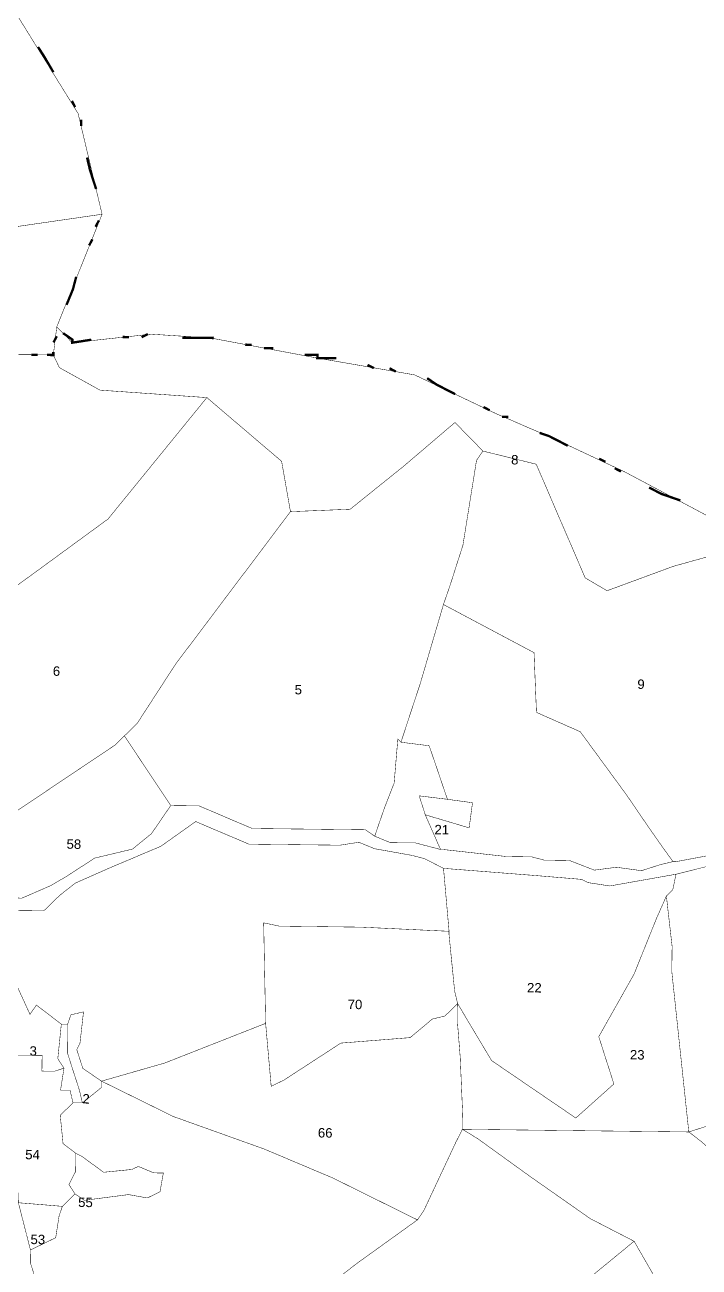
# Model space of a CAD drawing. Header units: metres. Extents: x 301380 to 306099, y 1982558 to 1991216.
# Drawn here: x 302938 to 303798, y 1983544 to 1985131 of the extents above; entities that cross this region are included whole.
import ezdxf

# ---------------------------------------------------------------- set-up
doc = ezdxf.new("R2010")
doc.units = ezdxf.units.M
for name, color, linetype in [('SURVEY NO.', 7, 'Continuous'), ('SURVEY PLOT BOUNDARY', 35, 'Continuous'), ('VILLAGE BOUNDARY', 212, 'Continuous')]:
    doc.layers.add(name, color=color, linetype=linetype)
doc.styles.add('PDF Arial', font='arial.ttf')

# ---------------------------------------------------------------- blocks, each defined once
blk = doc.blocks.new('THTU')
at = {"layer": 'SURVEY PLOT BOUNDARY', "lineweight": 18, "const_width": 0.602}
for points in [[(302875.2, 1985544.6), (302904.7, 1985315.6), (302922.8, 1985150.9), (303005.5, 1985017.5), (303036.1, 1984888.8), (302831.2, 1984859.1), (302782.8, 1985180.6), (302821.5, 1985408.8), (302815.1, 1985549.3)], [(302973.9, 1984709), (302981.7, 1984692.8), (303033.5, 1984664.1), (303169.8, 1984654.6), (303043.7, 1984499.5), (302946.6, 1984428.4), (302853.6, 1984361.3), (302760.5, 1984294.2), (302697.3, 1984375.1), (302646.2, 1984468), (302611, 1984548.7), (302595.4, 1984584.9), (302603.4, 1984584.9), (302716.4, 1984639.7), (302825.3, 1984694.6), (302841.4, 1984702.5), (302853.5, 1984706.3), (302861.6, 1984710.3)], [(303276.5, 1984508.9), (303129.8, 1984314), (303080.8, 1984238.3), (303064.6, 1984222.5), (303052.4, 1984210.6), (302923, 1984123.8), (302849.9, 1984048.4), (302833.7, 1984032.5), (302794.6, 1984121.3), (302760.5, 1984294.2), (302853.6, 1984361.3), (302946.6, 1984428.4), (303043.7, 1984499.5), (303169.8, 1984654.6), (303265.2, 1984573.2)], [(303522.1, 1984586.3), (303513.9, 1984574.4), (303496.6, 1984466.2), (303480, 1984414.3), (303471.7, 1984390.3), (303442.4, 1984290.3), (303417.5, 1984214.4), (303413.5, 1984218.4), (303408.8, 1984162.3), (303396.4, 1984130.4), (303384, 1984094.4), (303372.1, 1984102.6), (303227.7, 1984104.2), (303159.8, 1984133.1), (303123.7, 1984133.5), (303064.6, 1984222.5), (303080.8, 1984238.3), (303129.8, 1984314), (303276.5, 1984508.9), (303352.7, 1984512), (303421.5, 1984567.4), (303486.4, 1984622.8)], [(303861.6, 1984466), (303861.4, 1984442), (303871.3, 1984261.3), (303890.6, 1984196.9), (303929.8, 1984116.2), (303901.5, 1984092.4), (303849.1, 1984077), (303768.7, 1984061.9), (303764.7, 1984061.9), (303752.9, 1984078.1), (303733.1, 1984106.4), (303705.5, 1984146.9), (303646.3, 1984227.8), (303590.4, 1984252.5), (303587.3, 1984328.8), (303471.7, 1984390.3), (303480, 1984414.3), (303496.6, 1984466.2), (303513.9, 1984574.4), (303522.1, 1984586.3), (303590.1, 1984569.5), (303652.6, 1984424.3), (303680.5, 1984407.9), (303765.1, 1984439.1)], [(303764.7, 1984061.9), (303748.6, 1984058.1), (303724.5, 1984050.3), (303692.4, 1984054.7), (303664.3, 1984051), (303632.4, 1984063.4), (303600.3, 1984063.8), (303584.3, 1984068), (303552.2, 1984068.4), (303472.1, 1984077.3), (303468, 1984077.4), (303448.5, 1984121.7), (303504.5, 1984105), (303508.8, 1984137.1), (303476.8, 1984141.5), (303453.5, 1984209.9), (303417.5, 1984214.4), (303442.4, 1984290.3), (303471.7, 1984390.3), (303587.3, 1984328.8), (303590.4, 1984252.5), (303646.3, 1984227.8), (303705.5, 1984146.9), (303733.1, 1984106.4), (303752.9, 1984078.1)], [(303123.7, 1984133.5), (303099.2, 1984097.7), (303074.9, 1984077.9), (303026.7, 1984066.4), (302990.3, 1984042.8), (302970.1, 1984031), (302933.8, 1984015.3), (302901.7, 1984015.7), (302833.7, 1984032.5), (302849.9, 1984048.4), (302923, 1984123.8), (303052.4, 1984210.6), (303064.6, 1984222.5)], [(303417.5, 1984214.4), (303453.5, 1984209.9), (303476.8, 1984141.5), (303440.8, 1984145.9), (303448.5, 1984121.7), (303468, 1984077.4), (303436, 1984085.8), (303404, 1984086.1), (303384, 1984094.4), (303396.4, 1984130.4), (303408.8, 1984162.3), (303413.5, 1984218.4)], [(303476.8, 1984141.5), (303508.8, 1984137.1), (303504.5, 1984105), (303448.5, 1984121.7), (303440.8, 1984145.9)], [(304192.2, 1983912.6), (304168, 1983900.8), (304079.3, 1983861.7), (303986.5, 1983810.6), (303889.6, 1983763.6), (303809, 1983724.4), (303784.8, 1983716.6), (303763.1, 1983921.5), (303763.5, 1983953.6), (303756.2, 1984017.9), (303764.3, 1984025.8), (303768.5, 1984045.8), (303845, 1984065), (303849.1, 1984077), (303901.5, 1984092.4), (303941.6, 1984096), (304009.2, 1984047.1), (304100.7, 1983981.8)], [(303768.5, 1984045.8), (303764.3, 1984025.8), (303756.2, 1984017.9), (303743.8, 1983989.9), (303714.9, 1983918.1), (303669.9, 1983838.3), (303689.2, 1983777.9), (303640.6, 1983734.4), (303533.1, 1983807.8), (303489.8, 1983880.5), (303486, 1983896.6), (303478.8, 1983968.9), (303478.9, 1983972.9), (303471.8, 1984053.3), (303592, 1984043.9), (303648.1, 1984039.2), (303656.1, 1984035.1), (303684.1, 1984030.8)], [(303784.8, 1983716.6), (303496, 1983720), (303496.2, 1983740), (303493.1, 1983812.3), (303489.6, 1983856.5), (303489.8, 1983880.5), (303533.1, 1983807.8), (303640.6, 1983734.4), (303689.2, 1983777.9), (303669.9, 1983838.3), (303714.9, 1983918.1), (303743.8, 1983989.9), (303756.2, 1984017.9), (303763.5, 1983953.6), (303763.1, 1983921.5)], [(303478.9, 1983972.9), (303478.8, 1983968.9), (303486, 1983896.6), (303489.8, 1983880.5), (303473.6, 1983864.7), (303457.5, 1983860.8), (303429.2, 1983837.1), (303340.8, 1983830.1), (303268.1, 1983782.8), (303251.9, 1983775), (303244.8, 1983855.3), (303242.3, 1983983.7), (303262.3, 1983979.5), (303366.6, 1983978.2)], [(302984.1, 1983854.3), (302979.6, 1983810.2), (302987.5, 1983798.1), (302975.4, 1983794.2), (302959.3, 1983794.4), (302959.6, 1983814.4), (302927.5, 1983814.8), (302916.1, 1983871.1), (302896.6, 1983919.5), (302912.8, 1983935.3), (302944.1, 1983866.8), (302952.3, 1983878.7)], [(304275.6, 1983835.4), (304178.7, 1983784.3), (304114.2, 1983753), (304089.9, 1983737.2), (304087.5, 1983528.6), (304090.9, 1983472.4), (304086.6, 1983448.4), (303979.3, 1983541.9), (303896, 1983619.1), (303800.7, 1983704.4), (303784.8, 1983716.6), (303809, 1983724.4), (303889.6, 1983763.6), (303986.5, 1983810.6), (304079.3, 1983861.7), (304168, 1983900.8), (304192.2, 1983912.6), (304204.1, 1983900.4), (304255.7, 1983855.6)], [(303035.4, 1983781.5), (303035.3, 1983773.4), (303011, 1983753.7), (303007.2, 1983769.8), (302991.7, 1983818.1), (302992.1, 1983854.2), (302996.3, 1983866.2), (303012.4, 1983870), (303007.9, 1983829.9), (303003.8, 1983821.9), (303011.5, 1983797.8)], [(303496, 1983720), (303487.8, 1983704), (303446.7, 1983616.2), (303438.5, 1983604.3), (303330.8, 1983657.7), (303243, 1983694.8), (303127.1, 1983736.3), (303035.4, 1983781.5), (303115.9, 1983804.6), (303244.8, 1983855.3), (303251.9, 1983775), (303268.1, 1983782.8), (303340.8, 1983830.1), (303429.2, 1983837.1), (303457.5, 1983860.8), (303473.6, 1983864.7), (303489.8, 1983880.5), (303489.6, 1983856.5), (303493.1, 1983812.3), (303496.2, 1983740)], [(302992.1, 1983854.2), (302991.7, 1983818.1), (303007.2, 1983769.8), (303011, 1983753.7), (302999, 1983753.8), (302995.2, 1983769.9), (302983.1, 1983770), (302987.5, 1983798.1), (302979.6, 1983810.2), (302984.1, 1983854.3)], [(302987.5, 1983798.1), (302983.1, 1983770), (302995.2, 1983769.9), (302999, 1983753.8), (302982.7, 1983737.9), (302986.3, 1983701.8), (303002.2, 1983689.6), (303002, 1983665.5), (302993.8, 1983649.5), (303001.6, 1983637.4), (302985.4, 1983621.6), (302929.3, 1983626.2), (302926.1, 1983698.5), (302927.5, 1983814.8), (302959.6, 1983814.4), (302959.3, 1983794.4), (302975.4, 1983794.2)], [(303784.8, 1983716.6), (303800.7, 1983704.4), (303896, 1983619.1), (303979.3, 1983541.9), (304086.6, 1983448.4), (304086.3, 1983428.3), (304032.9, 1983312.6), (304024.5, 1983284.6), (303917, 1983350), (303821.2, 1983399.3), (303813.4, 1983415.4), (303766.1, 1983488.2), (303715, 1983577), (303659.2, 1983605.8), (303583.6, 1983658.8), (303515.9, 1983707.7), (303496, 1983720)], [(303001.6, 1983637.4), (302993.8, 1983649.5), (303002, 1983665.5), (303002.2, 1983689.6), (303010.2, 1983685.5), (303038.1, 1983665.1), (303074.2, 1983668.7), (303082.3, 1983672.6), (303102.2, 1983664.3), (303114.3, 1983664.2), (303110, 1983640.2), (303093.9, 1983632.3), (303069.8, 1983636.6), (303013.6, 1983629.3)], [(302985.4, 1983621.6), (302981.3, 1983609.6), (302976.9, 1983581.5), (302944.7, 1983565.9), (302929.3, 1983626.2)]]:
    blk.add_lwpolyline(points, close=True, dxfattribs=at)
for points in [[(302831.2, 1984859.1), (303036.1, 1984888.8), (302978.3, 1984745), (302973.9, 1984709), (302861.6, 1984710.3)], [(303861.6, 1984466), (303765.1, 1984439.1), (303680.5, 1984407.9), (303652.6, 1984424.3), (303590.1, 1984569.5), (303522.1, 1984586.3), (303486.4, 1984622.8), (303421.5, 1984567.4), (303352.7, 1984512), (303276.5, 1984508.9), (303265.2, 1984573.2), (303169.8, 1984654.6), (303033.5, 1984664.1), (302981.7, 1984692.8), (302973.9, 1984709), (302978.3, 1984745), (302998.1, 1984724.7), (303098.6, 1984735.6), (303174.7, 1984730.7), (303310.8, 1984705.1), (303434.9, 1984683.6), (303538.6, 1984634.2), (303614.5, 1984601.3), (303658.4, 1984580.7), (303702.3, 1984560.1), (303817.9, 1984498.6)], [(302933.8, 1984015.3), (302970.1, 1984031), (302990.3, 1984042.8), (303026.7, 1984066.4), (303074.9, 1984077.9), (303099.2, 1984097.7), (303123.7, 1984133.5), (303159.8, 1984133.1), (303227.7, 1984104.2), (303372.1, 1984102.6), (303384, 1984094.4), (303404, 1984086.1), (303436, 1984085.8), (303468, 1984077.4), (303472.1, 1984077.3), (303552.2, 1984068.4), (303584.3, 1984068), (303600.3, 1984063.8), (303632.4, 1984063.4), (303664.3, 1984051), (303692.4, 1984054.7), (303724.5, 1984050.3), (303748.6, 1984058.1), (303764.7, 1984061.9), (303768.7, 1984061.9), (303849.1, 1984077)], [(303845, 1984065), (303768.5, 1984045.8), (303684.1, 1984030.8), (303656.1, 1984035.1), (303648.1, 1984039.2), (303592, 1984043.9), (303471.8, 1984053.3), (303447.8, 1984065.6), (303431.9, 1984069.8), (303383.8, 1984078.4), (303363.8, 1984086.6), (303339.7, 1984082.9), (303223.4, 1984084.2), (303155.6, 1984113.1), (303111.1, 1984081.5), (303046.6, 1984054.2), (303002.2, 1984034.6), (302982, 1984018.8), (302961.7, 1983999), (302897.5, 1983999.7)], [(302929.3, 1983626.2), (302944.7, 1983565.9), (302944.5, 1983549.8), (302963.8, 1983489.4)], [(302897.5, 1983999.7), (302961.7, 1983999), (302982, 1984018.8), (303002.2, 1984034.6), (303046.6, 1984054.2), (303111.1, 1984081.5), (303155.6, 1984113.1), (303223.4, 1984084.2), (303339.7, 1984082.9), (303363.8, 1984086.6), (303383.8, 1984078.4), (303431.9, 1984069.8), (303447.8, 1984065.6), (303471.8, 1984053.3), (303478.9, 1983972.9), (303366.6, 1983978.2), (303262.3, 1983979.5), (303242.3, 1983983.7), (303244.8, 1983855.3), (303115.9, 1983804.6), (303035.4, 1983781.5), (303011.5, 1983797.8), (303003.8, 1983821.9), (303007.9, 1983829.9), (303012.4, 1983870), (302996.3, 1983866.2), (302992.1, 1983854.2), (302984.1, 1983854.3), (302952.3, 1983878.7), (302944.1, 1983866.8), (302912.8, 1983935.3)], [(302963.8, 1983489.4), (302944.5, 1983549.8), (302944.7, 1983565.9), (302976.9, 1983581.5), (302981.3, 1983609.6), (302985.4, 1983621.6), (303001.6, 1983637.4), (303013.6, 1983629.3), (303069.8, 1983636.6), (303093.9, 1983632.3), (303110, 1983640.2), (303114.3, 1983664.2), (303102.2, 1983664.3), (303082.3, 1983672.6), (303074.2, 1983668.7), (303038.1, 1983665.1), (303010.2, 1983685.5), (303002.2, 1983689.6), (302986.3, 1983701.8), (302982.7, 1983737.9), (302999, 1983753.8), (303011, 1983753.7), (303035.3, 1983773.4), (303035.4, 1983781.5), (303127.1, 1983736.3), (303243, 1983694.8), (303330.8, 1983657.7), (303438.5, 1983604.3), (303361.7, 1983549), (303284.8, 1983489.7)], [(303284.8, 1983489.7), (303361.7, 1983549), (303438.5, 1983604.3), (303446.7, 1983616.2), (303487.8, 1983704), (303496, 1983720), (303515.9, 1983707.7), (303583.6, 1983658.8), (303659.2, 1983605.8), (303715, 1983577), (303638, 1983513.7)], [(303638, 1983513.7), (303715, 1983577), (303766.1, 1983488.2)]]:
    blk.add_lwpolyline(points, dxfattribs=at)
at = {"layer": 'VILLAGE BOUNDARY', "lineweight": 18, "const_width": 3.01}
for points in [[(302954.4, 1985102.4), (302962.2, 1985090.3), (302974, 1985070.1)], [(302997.7, 1985033.7), (303001.6, 1985025.6)], [(303009.5, 1985009.5), (303009.4, 1985001.4)], [(303016.9, 1984961.2), (303020.7, 1984945.1), (303028.5, 1984921)], [(303032, 1984880.8), (303027.9, 1984872.8)], [(303023.7, 1984856.8), (303019.6, 1984848.9)], [(303003.1, 1984808.9), (302998.9, 1984792.9), (302990.7, 1984773)], [(302978.2, 1984733), (302974.1, 1984725)], [(302986.3, 1984736.9), (302998.2, 1984728.7), (302998.1, 1984724.7), (303022.3, 1984728.5)], [(303062.4, 1984732), (303070.4, 1984731.9)], [(303086.5, 1984731.7), (303094.5, 1984735.7)], [(303138.6, 1984731.1), (303178.7, 1984730.7)], [(302945.8, 1984709.3), (302953.8, 1984709.2)], [(302973.9, 1984709), (302965.9, 1984709.1)], [(302969.9, 1984709), (302973.9, 1984709), (302973.9, 1984713)], [(303218.7, 1984722.2), (303226.8, 1984722.1)], [(303242.8, 1984717.9), (303254.8, 1984717.8)], [(303294.8, 1984709.3), (303310.9, 1984709.1), (303310.8, 1984705.1), (303334.9, 1984704.8)], [(303374.9, 1984696.3), (303382.9, 1984692.2)], [(303402.9, 1984692), (303410.9, 1984687.9)], [(303450.9, 1984679.4), (303462.9, 1984671.2), (303486.8, 1984658.9)], [(303522.7, 1984642.5), (303530.7, 1984638.4)], [(303546.6, 1984630.1), (303554.6, 1984630.1)], [(303594.5, 1984609.5), (303606.5, 1984605.4), (303630.4, 1984593.1)], [(303670.4, 1984576.6), (303678.3, 1984572.5)], [(303690.3, 1984564.3), (303698.3, 1984560.2)], [(303734.1, 1984539.7), (303750.1, 1984531.5), (303774, 1984523.2)]]:
    blk.add_lwpolyline(points, dxfattribs=at)
at = {"layer": 'SURVEY NO.', "attachment_point": 7, "rotation": 359.339, "style": 'PDF Arial'}
for s, insert, char_height in [('8', (303558, 1984569.1), 12), ('6', (302973.2, 1984299.1), 12), ('5', (303281.8, 1984275.4), 12), ('9', (303719.1, 1984282.4), 12), ('21', (303460.2, 1984096.8), 12.03), ('58', (302990.7, 1984078.2), 12.03), ('22', (303578.3, 1983894.9), 12.03), ('70', (303349.4, 1983873.4), 12.03), ('3', (302943.5, 1983813.9), 12), ('23', (303709.6, 1983809.1), 12.03), ('2', (303011, 1983753), 12), ('66', (303311.4, 1983709.4), 12.03), ('54', (302938, 1983681.6), 12.03), ('55', (303005.5, 1983620.6), 12.03), ('53', (302944.7, 1983573.2), 12.03)]:
    blk.add_mtext(s, dxfattribs=dict(at, insert=insert, char_height=char_height))

msp = doc.modelspace()

# ---------------------------------------------------------------- block references
msp.add_blockref('THTU', (0, 0))

doc.saveas('drawing.dxf')
